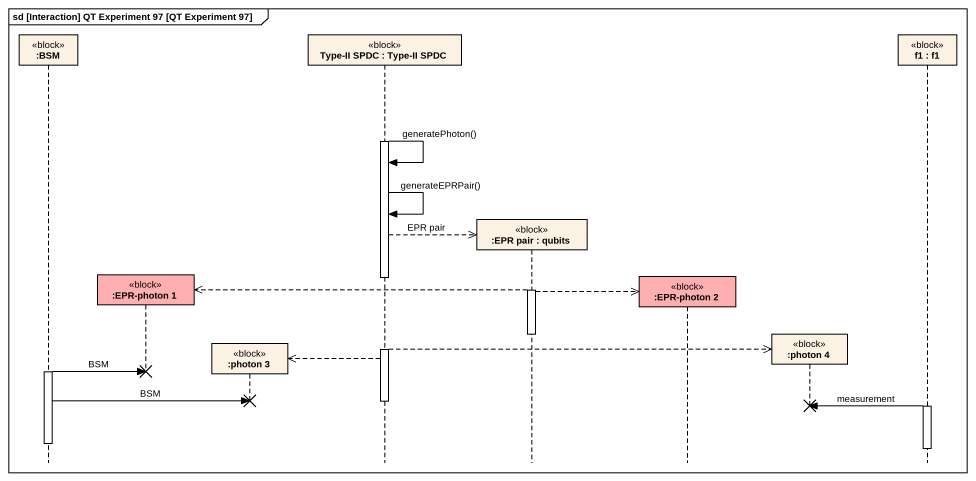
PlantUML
@startuml
mainframe sd [Interaction] QT Experiment 97 [QT Experiment 97]
hide footbox
participant ":BSM" as BSM <<block>>
participant ":EPR-photon 1" as EPR_photon_1 <<block>> #FFAFAF
participant ":photon 3" as photon_3 <<block>>
participant "Type-II SPDC : Type-II SPDC" as Type_II_SPDC <<block>>
participant ":EPR pair : qubits" as EPR_pair_qubits <<block>>
participant ":EPR-photon 2" as EPR_photon_2 <<block>> #FFAFAF
participant ":photon 4" as photon_4 <<block>>
participant "f1 : f1" as f1 <<block>>

activate Type_II_SPDC
Type_II_SPDC -> Type_II_SPDC : generatePhoton()
Type_II_SPDC -> Type_II_SPDC : generateEPRPair()
Type_II_SPDC -->> EPR_pair_qubits ** : EPR pair
deactivate Type_II_SPDC
activate EPR_pair_qubits
EPR_pair_qubits -->> EPR_photon_1 **
EPR_pair_qubits -->> EPR_photon_2 **
deactivate EPR_pair_qubits
activate Type_II_SPDC
Type_II_SPDC -->> photon_4 **
Type_II_SPDC -->> photon_3 **
activate BSM
BSM -> EPR_photon_1 !! : BSM
BSM -> photon_3 !! : BSM
deactivate Type_II_SPDC
activate f1
f1 -> photon_4 !! : measurement
deactivate BSM
deactivate f1
@enduml
